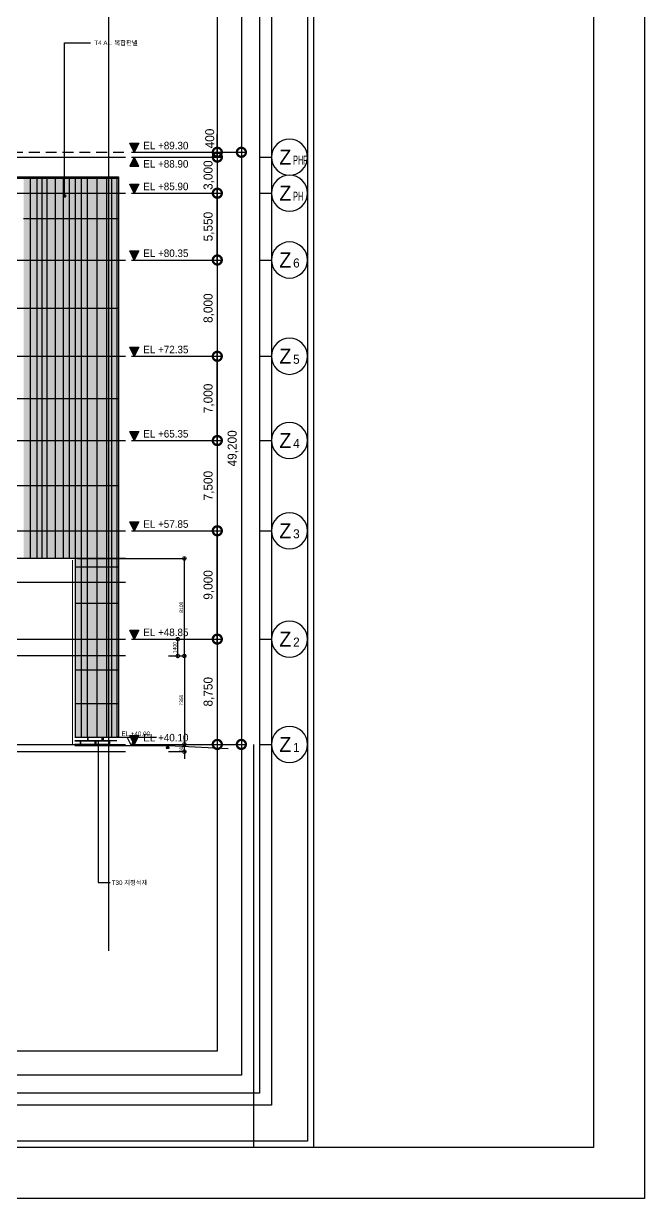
# Model space of a CAD drawing. Extents: x -43225 to 210250, y 0 to 148500.
# Drawn here: x 158645 to 210250, y 0 to 97630 of the extents above; entities that cross this region are included whole.
import ezdxf
from ezdxf.enums import TextEntityAlignment as Align
from ezdxf.xclip import XClip

# ---------------------------------------------------------------- set-up
doc = ezdxf.new("R2010")
doc.units = 0
doc.header["$LTSCALE"] = 500
doc.header["$MEASUREMENT"] = 0
doc.header["$XCLIPFRAME"] = 0
doc.linetypes.add('ACAD_ISO05W100', pattern=[33, 24, -3, 0, -3, 0, -3])
doc.linetypes.add('HID', pattern=[2.8, 1.8, -1])
doc.layers.get('0').update_dxf_attribs({"linetype": 'CONTINUOUS'})
doc.layers.get('Defpoints').update_dxf_attribs({"linetype": 'CONTINUOUS'})
for name, color, linetype in [('# 레벨 계획', 193, 'CONTINUOUS'), ('A-CEN', 1, 'CONTINUOUS'), ('A-DIM', 7, 'CONTINUOUS'), ('A-ELE-5', 5, 'CONTINUOUS'), ('A-ELE-7', 7, 'CONTINUOUS'), ('A-ELE-8', 8, 'CONTINUOUS'), ('A-ELE-8 해치(세로)', 8, 'CONTINUOUS'), ('A-HAT', 8, 'CONTINUOUS'), ('A-SITE', 2, 'ACAD_ISO05W100'), ('A-SYM-BUB', 3, 'CONTINUOUS'), ('A-SYM-LEVEL', 7, 'CONTINUOUS'), ('A-버림CONC', 5, 'CONTINUOUS')]:
    doc.layers.add(name, color=color, linetype=linetype)
for name, color, linetype, plot in [('A-CEN-AXIS', 1, 'CONTINUOUS', False), ('NOPLOT', 193, 'CONTINUOUS', False), ('NOPLOT-TEXT', 41, 'CONTINUOUS', False)]:
    doc.layers.add(name, color=color, linetype=linetype, plot=plot)
doc.layers.add('A-WIN-ELE', color=8, linetype='CONTINUOUS', lineweight=9)
doc.styles.add('Gdim', font='')
doc.styles.get('Gdim').set_extended_font_data('Dotum')
doc.dimstyles.new('Gdim100', dxfattribs={"dimscale": 100, "dimtxt": 3, "dimasz": 6, "dimexe": 1.5, "dimexo": 2, "dimgap": 1, "dimtad": 1, "dimdec": 0, "dimzin": 0, "dimdsep": 46, "dimtxsty": 'Gdim', "dimblk": 'DOTSMALL', "dimcen": 1.5, "dimdle": 1.5, "dimclrd": 1, "dimclre": 1, "dimclrt": 256, "dimazin": 0, "dimtfac": 1, "dimtdec": 0, "dimtix": 1, "dimtmove": 2, "dimatfit": 3, "dimldrblk": 'DOTSMALL', "dimfxl": 1.5, "dimtolj": 1, "dimtzin": 0, "dimlwd": -1, "dimlwe": -1, "dimarcsym": 0})
doc.dimstyles.new('Gdim200', dxfattribs={"dimscale": 200, "dimtxt": 3, "dimasz": 6, "dimexe": 1.5, "dimexo": 2, "dimgap": 1, "dimtad": 1, "dimdec": 0, "dimzin": 0, "dimdsep": 46, "dimlunit": 6, "dimtxsty": 'Gdim', "dimblk": 'DOTSMALL', "dimcen": 1.5, "dimdle": 1.5, "dimclrd": 1, "dimclre": 1, "dimclrt": 256, "dimazin": 0, "dimtfac": 1, "dimtdec": 0, "dimtix": 1, "dimtmove": 2, "dimatfit": 3, "dimldrblk": 'DOTSMALL', "dimfxl": 1.5, "dimtolj": 1, "dimtzin": 0, "dimlwd": -1, "dimlwe": -1, "dimarcsym": 0})

# ---------------------------------------------------------------- blocks, each defined once
blk = doc.blocks.new('_DotSmall')
at = {"color": 0, "linetype": 'ByBlock', "const_width": 0.5}
blk.add_lwpolyline([(-0.0625, 0, 1), (0.0625, 0, 1)], format="xyb", close=True, dxfattribs=at)
blk = doc.blocks.new('*D2')
at = {"layer": 'Defpoints', "color": 0, "transparency": 16777216}
for p in [(170495, 45079), (170495, 37729), (172012, 37729)]:
    blk.add_point(p, dxfattribs=at)
at = {"layer": 'NOPLOT', "color": 1, "transparency": 16777216}
for p, q in [((170695, 45079), (172162, 45079)), ((172012, 45229), (172012, 37579)), ((170695, 37729), (172162, 37729))]:
    blk.add_line(p, q, dxfattribs=at)
at = {"layer": 'NOPLOT', "color": 1, "transparency": 16777216, "xscale": 600, "yscale": 600, "zscale": 600}
for p, rotation in [((172012, 45079), 90), ((172012, 37729), 270)]:
    blk.add_blockref('_DotSmall', p, dxfattribs=dict(at, rotation=rotation))
at = {"layer": 'NOPLOT', "transparency": 16777216, "insert": (171762, 41404), "char_height": 300, "attachment_point": 5, "rotation": 90, "style": 'Gdim'}
blk.add_mtext('\\A1;7350', dxfattribs=at)
blk = doc.blocks.new('*D3')
at = {"layer": 'Defpoints', "color": 0, "transparency": 16777216}
for p in [(170495, 37729), (170495, 37129), (172012, 37729)]:
    blk.add_point(p, dxfattribs=at)
at = {"layer": 'NOPLOT', "color": 1, "transparency": 16777216}
for p, q in [((172012, 37729), (172012, 38329)), ((170695, 37729), (172162, 37729)), ((170695, 37129), (172162, 37129)), ((172012, 37129), (172012, 37729)), ((172012, 37129), (172012, 36529))]:
    blk.add_line(p, q, dxfattribs=at)
at = {"layer": 'NOPLOT', "color": 1, "transparency": 16777216, "xscale": 600, "yscale": 600, "zscale": 600}
for p, rotation in [((172012, 37729), 270), ((172012, 37129), 90)]:
    blk.add_blockref('_DotSmall', p, dxfattribs=dict(at, rotation=rotation))
at = {"layer": 'NOPLOT', "transparency": 16777216, "insert": (171762, 37429), "char_height": 300, "attachment_point": 5, "rotation": 90, "style": 'Gdim'}
blk.add_mtext('\\A1;600', dxfattribs=at)
blk = doc.blocks.new('*D4')
at = {"layer": 'Defpoints', "color": 0, "transparency": 16777216}
for p in [(170495, 46479), (171468, 46479), (170495, 45079)]:
    blk.add_point(p, dxfattribs=at)
at = {"layer": 'NOPLOT', "color": 1, "transparency": 16777216}
for p, q in [((170695, 46479), (171618, 46479)), ((171468, 44929), (171468, 46629)), ((170695, 45079), (171618, 45079))]:
    blk.add_line(p, q, dxfattribs=at)
at = {"layer": 'NOPLOT', "color": 1, "transparency": 16777216, "xscale": 600, "yscale": 600, "zscale": 600}
for p, rotation in [((171468, 46479), 90), ((171468, 45079), 270)]:
    blk.add_blockref('_DotSmall', p, dxfattribs=dict(at, rotation=rotation))
at = {"layer": 'NOPLOT', "transparency": 16777216, "insert": (171218, 45779), "char_height": 300, "attachment_point": 5, "rotation": 90, "style": 'Gdim'}
blk.add_mtext('\\A1;1400', dxfattribs=at)
blk = doc.blocks.new('*D5')
at = {"layer": 'Defpoints', "color": 0, "transparency": 16777216}
for p in [(162921, 53179), (172012, 53179), (170495, 45079)]:
    blk.add_point(p, dxfattribs=at)
at = {"layer": 'NOPLOT', "color": 1, "transparency": 16777216}
for p, q in [((163121, 53179), (172162, 53179)), ((172012, 44929), (172012, 53329)), ((170695, 45079), (172162, 45079))]:
    blk.add_line(p, q, dxfattribs=at)
at = {"layer": 'NOPLOT', "color": 1, "transparency": 16777216, "xscale": 600, "yscale": 600, "zscale": 600}
for p, rotation in [((172012, 53179), 90), ((172012, 45079), 270)]:
    blk.add_blockref('_DotSmall', p, dxfattribs=dict(at, rotation=rotation))
at = {"layer": 'NOPLOT', "transparency": 16777216, "insert": (171762, 49129), "char_height": 300, "attachment_point": 5, "rotation": 90, "style": 'Gdim'}
blk.add_mtext('\\A1;8100', dxfattribs=at)
blk = doc.blocks.new('A$Cf7920247')
at = {"layer": '# 레벨 계획', "elevation": 0}
for points in [[(133159, 800), (133496, 1475), (132821, 1475), (133159, 800)], [(817, 100), (1154, 775), (479, 775), (817, 100)], [(44155, 200), (44492, 875), (43817, 875), (44155, 200)]]:
    blk.add_lwpolyline(points, dxfattribs=at)
at = {"layer": '# 레벨 계획', "style": 'Gdim'}
for s, p in [('EL +40.00', (132342, 1599, 0)), ('EL +39.30', (0, 899)), ('EL +39.40', (43338, 999))]:
    blk.add_text(s, height=375, rotation=360, dxfattribs=at).set_placement(p)
blk = doc.blocks.new('*D33')
at = {"layer": 'A-DIM', "color": 1, "transparency": 16777216}
for p, q in [((14143174, -411801, 0), (14143174, -421301, 0)), ((14136037, -412176, 0), (14143549, -412176, 0)), ((14136037, -420926, 0), (14143549, -420926, 0))]:
    blk.add_line(p, q, dxfattribs=at)
at = {"layer": 'Defpoints', "color": 0, "transparency": 16777216}
for p in [(14135537, -412176, 0), (14135537, -420926, 0), (14143174, -420926, 0)]:
    blk.add_point(p, dxfattribs=at)
at = {"layer": 'A-DIM', "color": 1, "transparency": 16777216, "xscale": 1500, "yscale": 1500, "zscale": 1500}
for p, rotation in [((14143174, -412176, 0), 90), ((14143174, -420926, 0), 270)]:
    blk.add_blockref('_DotSmall', p, dxfattribs=dict(at, rotation=rotation))
at = {"layer": 'A-DIM', "transparency": 16777216, "insert": (14142476, -416551, 0), "char_height": 750, "attachment_point": 5, "rotation": 90, "style": 'Gdim'}
blk.add_mtext('\\A1;8,750', dxfattribs=at)
blk = doc.blocks.new('*D34')
at = {"layer": 'A-DIM', "color": 1, "transparency": 16777216}
for p, q in [((14136037, -371726, 0), (14145549, -371726, 0)), ((14145174, -371351, 0), (14145174, -421301, 0)), ((14136037, -420926, 0), (14145549, -420926, 0))]:
    blk.add_line(p, q, dxfattribs=at)
at = {"layer": 'Defpoints', "color": 0, "transparency": 16777216}
for p in [(14135537, -371726, 0), (14135537, -420926, 0), (14145174, -420926, 0)]:
    blk.add_point(p, dxfattribs=at)
at = {"layer": 'A-DIM', "color": 1, "transparency": 16777216, "xscale": 1500, "yscale": 1500, "zscale": 1500}
for p, rotation in [((14145174, -371726, 0), 90), ((14145174, -420926, 0), 270)]:
    blk.add_blockref('_DotSmall', p, dxfattribs=dict(at, rotation=rotation))
at = {"layer": 'A-DIM', "transparency": 16777216, "insert": (14144476, -396326, 0), "char_height": 750, "attachment_point": 5, "rotation": 90, "style": 'Gdim'}
blk.add_mtext('\\A1;49,200', dxfattribs=at)
blk = doc.blocks.new('*D35')
at = {"layer": 'A-DIM', "color": 1, "transparency": 16777216}
for p, q in [((14136037, -403176, 0), (14143549, -403176, 0)), ((14143174, -412551, 0), (14143174, -402801, 0)), ((14136037, -412176, 0), (14143549, -412176, 0))]:
    blk.add_line(p, q, dxfattribs=at)
at = {"layer": 'Defpoints', "color": 0, "transparency": 16777216}
for p in [(14135537, -403176, 0), (14143174, -403176, 0), (14135537, -412176, 0)]:
    blk.add_point(p, dxfattribs=at)
at = {"layer": 'A-DIM', "color": 1, "transparency": 16777216, "xscale": 1500, "yscale": 1500, "zscale": 1500}
for p, rotation in [((14143174, -403176, 0), 90), ((14143174, -412176, 0), 270)]:
    blk.add_blockref('_DotSmall', p, dxfattribs=dict(at, rotation=rotation))
at = {"layer": 'A-DIM', "transparency": 16777216, "insert": (14142476, -407676, 0), "char_height": 750, "attachment_point": 5, "rotation": 90, "style": 'Gdim'}
blk.add_mtext('\\A1;9,000', dxfattribs=at)
blk = doc.blocks.new('*D36')
at = {"layer": 'A-DIM', "color": 1, "transparency": 16777216}
for p, q in [((14143174, -395301, 0), (14143174, -403551, 0)), ((14136037, -395676, 0), (14143549, -395676, 0)), ((14136037, -403176, 0), (14143549, -403176, 0))]:
    blk.add_line(p, q, dxfattribs=at)
at = {"layer": 'Defpoints', "color": 0, "transparency": 16777216}
for p in [(14135537, -395676, 0), (14135537, -403176, 0), (14143174, -403176, 0)]:
    blk.add_point(p, dxfattribs=at)
at = {"layer": 'A-DIM', "color": 1, "transparency": 16777216, "xscale": 1500, "yscale": 1500, "zscale": 1500}
for p, rotation in [((14143174, -395676, 0), 90), ((14143174, -403176, 0), 270)]:
    blk.add_blockref('_DotSmall', p, dxfattribs=dict(at, rotation=rotation))
at = {"layer": 'A-DIM', "transparency": 16777216, "insert": (14142476, -399426, 0), "char_height": 750, "attachment_point": 5, "rotation": 90, "style": 'Gdim'}
blk.add_mtext('\\A1;7,500', dxfattribs=at)
blk = doc.blocks.new('*D37')
at = {"layer": 'A-DIM', "color": 1, "transparency": 16777216}
for p, q in [((14143174, -396051, 0), (14143174, -388301, 0)), ((14136037, -388676, 0), (14143549, -388676, 0)), ((14136037, -395676, 0), (14143549, -395676, 0))]:
    blk.add_line(p, q, dxfattribs=at)
at = {"layer": 'Defpoints', "color": 0, "transparency": 16777216}
for p in [(14135537, -388676, 0), (14143174, -388676, 0), (14135537, -395676, 0)]:
    blk.add_point(p, dxfattribs=at)
at = {"layer": 'A-DIM', "color": 1, "transparency": 16777216, "xscale": 1500, "yscale": 1500, "zscale": 1500}
for p, rotation in [((14143174, -388676, 0), 90), ((14143174, -395676, 0), 270)]:
    blk.add_blockref('_DotSmall', p, dxfattribs=dict(at, rotation=rotation))
at = {"layer": 'A-DIM', "transparency": 16777216, "insert": (14142476, -392176, 0), "char_height": 750, "attachment_point": 5, "rotation": 90, "style": 'Gdim'}
blk.add_mtext('\\A1;7,000', dxfattribs=at)
blk = doc.blocks.new('*D38')
at = {"layer": 'A-DIM', "color": 1, "transparency": 16777216}
for p, q in [((14136037, -380676, 0), (14143549, -380676, 0)), ((14143174, -380301, 0), (14143174, -389051, 0)), ((14136037, -388676, 0), (14143549, -388676, 0))]:
    blk.add_line(p, q, dxfattribs=at)
at = {"layer": 'Defpoints', "color": 0, "transparency": 16777216}
for p in [(14135537, -380676, 0), (14135537, -388676, 0), (14143174, -388676, 0)]:
    blk.add_point(p, dxfattribs=at)
at = {"layer": 'A-DIM', "color": 1, "transparency": 16777216, "xscale": 1500, "yscale": 1500, "zscale": 1500}
for p, rotation in [((14143174, -380676, 0), 90), ((14143174, -388676, 0), 270)]:
    blk.add_blockref('_DotSmall', p, dxfattribs=dict(at, rotation=rotation))
at = {"layer": 'A-DIM', "transparency": 16777216, "insert": (14142476, -384676, 0), "char_height": 750, "attachment_point": 5, "rotation": 90, "style": 'Gdim'}
blk.add_mtext('\\A1;8,000', dxfattribs=at)
blk = doc.blocks.new('*D39')
at = {"layer": 'A-DIM', "color": 1, "transparency": 16777216}
for p, q in [((14143174, -381051, 0), (14143174, -374751, 0)), ((14136037, -375126, 0), (14143549, -375126, 0)), ((14136037, -380676, 0), (14143549, -380676, 0))]:
    blk.add_line(p, q, dxfattribs=at)
at = {"layer": 'Defpoints', "color": 0, "transparency": 16777216}
for p in [(14135537, -375126, 0), (14143174, -375126, 0), (14135537, -380676, 0)]:
    blk.add_point(p, dxfattribs=at)
at = {"layer": 'A-DIM', "color": 1, "transparency": 16777216, "xscale": 1500, "yscale": 1500, "zscale": 1500}
for p, rotation in [((14143174, -375126, 0), 90), ((14143174, -380676, 0), 270)]:
    blk.add_blockref('_DotSmall', p, dxfattribs=dict(at, rotation=rotation))
at = {"layer": 'A-DIM', "transparency": 16777216, "insert": (14142476, -377901, 0), "char_height": 750, "attachment_point": 5, "rotation": 90, "style": 'Gdim'}
blk.add_mtext('\\A1;5,550', dxfattribs=at)
blk = doc.blocks.new('*D40')
at = {"layer": 'A-DIM', "color": 1, "transparency": 16777216}
for p, q in [((14143174, -372126, 0), (14143174, -370626, 0)), ((14136037, -372126, 0), (14143549, -372126, 0)), ((14143174, -372126, 0), (14143174, -375126, 0)), ((14136037, -375126, 0), (14143549, -375126, 0)), ((14143174, -375126, 0), (14143174, -376626, 0))]:
    blk.add_line(p, q, dxfattribs=at)
at = {"layer": 'Defpoints', "color": 0, "transparency": 16777216}
for p in [(14135537, -372126, 0), (14135537, -375126, 0), (14143174, -375126, 0)]:
    blk.add_point(p, dxfattribs=at)
at = {"layer": 'A-DIM', "color": 1, "transparency": 16777216, "xscale": 1500, "yscale": 1500, "zscale": 1500}
for p, rotation in [((14143174, -372126, 0), 270), ((14143174, -375126, 0), 90)]:
    blk.add_blockref('_DotSmall', p, dxfattribs=dict(at, rotation=rotation))
at = {"layer": 'A-DIM', "transparency": 16777216, "insert": (14142476, -373626, 0), "char_height": 750, "attachment_point": 5, "rotation": 90, "style": 'Gdim'}
blk.add_mtext('\\A1;3,000', dxfattribs=at)
blk = doc.blocks.new('*D47')
at = {"layer": 'A-DIM', "color": 1, "transparency": 16777216}
for p, q in [((14143174, -371726, 0), (14143174, -370226, 0)), ((14136037, -371726, 0), (14143549, -371726, 0)), ((14143174, -372126, 0), (14143174, -371726, 0)), ((14136037, -372126, 0), (14143549, -372126, 0)), ((14143174, -372126, 0), (14143174, -373626, 0))]:
    blk.add_line(p, q, dxfattribs=at)
at = {"layer": 'Defpoints', "color": 0, "transparency": 16777216}
for p in [(14135537, -371726, 0), (14143174, -371726, 0), (14135537, -372126, 0)]:
    blk.add_point(p, dxfattribs=at)
at = {"layer": 'A-DIM', "color": 1, "transparency": 16777216, "xscale": 1500, "yscale": 1500, "zscale": 1500}
for p, rotation in [((14143174, -371726, 0), 270), ((14143174, -372126, 0), 90)]:
    blk.add_blockref('_DotSmall', p, dxfattribs=dict(at, rotation=rotation))
at = {"layer": 'A-DIM', "transparency": 16777216, "insert": (14142548, -370580, 0), "char_height": 750, "attachment_point": 5, "rotation": 90, "style": 'Gdim'}
blk.add_mtext('\\A1;400', dxfattribs=at)
blk = doc.blocks.new('A$C481fd194')
blk.add_hatch(color=256).paths.add_polyline_path([(375, 750), (-375, 750), (0, 0)])
blk.add_lwpolyline([(0, 0), (-375, 750), (375, 750), (0, 0)])
blk = doc.blocks.new('A$Cabe7c8e7')
at = {"layer": 'A-SYM-LEVEL'}
for p in [(-4868, 49200), (-4868, 45800), (-4868, 40250), (-4868, 32250), (-4868, 25250), (-4868, 17750), (-4868, 8750), (-4865, 0)]:
    blk.add_blockref('A$C481fd194', p, dxfattribs=at)
at = {"layer": 'A-SYM-LEVEL', "xscale": -1, "rotation": 180}
blk.add_blockref('A$C481fd194', (-4868, 48800), dxfattribs=at)
at = {"layer": 'A-SYM-LEVEL', "style": 'Gdim'}
for s, p in [('EL +89.30', (-4118, 49450)), ('EL +88.90', (-4118, 47926)), ('EL +85.90', (-4118, 46050)), ('EL +80.35', (-4118, 40500)), ('EL +72.35', (-4118, 32500)), ('EL +65.35', (-4118, 25500)), ('EL +57.85', (-4118, 18000)), ('EL +48.85', (-4118, 9000)), ('EL +40.10', (-4115, 250))]:
    blk.add_text(s, height=625, dxfattribs=at).set_placement(p)
blk = doc.blocks.new('*D54')
at = {"layer": 'Defpoints', "color": 0, "transparency": 16777216}
for p in [(0, 300), (0, 0), (93, 300)]:
    blk.add_point(p, dxfattribs=at)
at = {"layer": 'NOPLOT', "color": 1, "transparency": 16777216}
for p, q in [((20, 300), (108, 300)), ((20, 0), (108, 0)), ((93, -15), (93, 315))]:
    blk.add_line(p, q, dxfattribs=at)
at = {"layer": 'NOPLOT', "color": 1, "transparency": 16777216, "xscale": 60, "yscale": 60, "zscale": 60}
for p, rotation in [((93, 300), 90), ((93, 0), 270)]:
    blk.add_blockref('_DotSmall', p, dxfattribs=dict(at, rotation=rotation))
at = {"layer": 'NOPLOT', "transparency": 16777216, "insert": (68, 150), "char_height": 30, "attachment_point": 5, "rotation": 90, "style": 'Gdim'}
blk.add_mtext('\\A1;300', dxfattribs=at)
blk = doc.blocks.new('*D56')
at = {"layer": 'Defpoints', "color": 0, "transparency": 16777216}
for p in [(0, 300), (0, 0), (93, 300)]:
    blk.add_point(p, dxfattribs=at)
at = {"layer": 'NOPLOT', "color": 1, "transparency": 16777216}
for p, q in [((20, 300), (108, 300)), ((20, 0), (108, 0)), ((93, -15), (93, 315))]:
    blk.add_line(p, q, dxfattribs=at)
at = {"layer": 'NOPLOT', "color": 1, "transparency": 16777216, "xscale": 60, "yscale": 60, "zscale": 60}
for p, rotation in [((93, 300), 90), ((93, 0), 270)]:
    blk.add_blockref('_DotSmall', p, dxfattribs=dict(at, rotation=rotation))
at = {"layer": 'NOPLOT', "transparency": 16777216, "insert": (68, 150), "char_height": 30, "attachment_point": 5, "rotation": 90, "style": 'Gdim'}
blk.add_mtext('\\A1;300', dxfattribs=at)
blk = doc.blocks.new('A-CEN-SOUTH2')
at = {"layer": 'A-CEN'}
for p, q in [((14134119, -330738.1), (14134119, -438071.4)), ((13988291.4, -420925.9), (14135536.5, -420925.9, 0)), ((13988291.4, -421525.9), (14135536.5, -421525.9))]:
    blk.add_line(p, q, dxfattribs=at)
at = {"layer": 'A-CEN', "elevation": 0}
for points in [[(14135536.5, -405475.9), (13988291.4, -405475.9)], [(14135536.5, -407475.9), (13988291.4, -407475.9)]]:
    blk.add_lwpolyline(points, dxfattribs=at)
at = {"layer": 'A-CEN'}
blk.add_lwpolyline([(14135536.5, -413575.9), (13988291.4, -413575.9)], dxfattribs=at)
at = {"layer": 'A-CEN-AXIS', "linetype": 'HID'}
blk.add_line((14047719, -371725.9, 0), (14135536.5, -371725.9, 0), dxfattribs=at)
at = {"layer": 'A-CEN-AXIS'}
for p, q in [((14047719, -372125.9, 0), (14135536.5, -372125.9, 0)), ((14047719, -375125.9, 0), (14135536.5, -375125.9, 0)), ((14047719, -380675.9, 0), (14135536.5, -380675.9, 0)), ((14047719, -388675.9, 0), (14135536.5, -388675.9, 0)), ((14047719, -395675.9, 0), (14135536.5, -395675.9, 0)), ((14047719, -403175.9, 0), (14135536.5, -403175.9, 0)), ((14047719, -412175.9, 0), (14135536.5, -412175.9, 0))]:
    blk.add_line(p, q, dxfattribs=at)
at = {"layer": 'A-SYM-BUB', "color": 7}
blk.add_lwpolyline([(14146673.8, -372125.9), (14147673.8, -372125.9, 1), (14150673.8, -372125.9, 1), (14147673.8, -372125.9, 0)], format="xyb", dxfattribs=at)
at = {"layer": 'A-SYM-BUB', "color": 7, "elevation": 0}
for points in [[(14146673.8, -375125.9), (14147673.8, -375125.9, 1), (14150673.8, -375125.9, 1), (14147673.8, -375125.9, 0)], [(14146673.8, -380675.9), (14147673.8, -380675.9, 1), (14150673.8, -380675.9, 1), (14147673.8, -380675.9, 0)], [(14146673.8, -388675.9), (14147673.8, -388675.9, 1), (14150673.8, -388675.9, 1), (14147673.8, -388675.9, 0)], [(14146673.8, -395675.9), (14147673.8, -395675.9, 1), (14150673.8, -395675.9, 1), (14147673.8, -395675.9, 0)], [(14146673.8, -403175.9), (14147673.8, -403175.9, 1), (14150673.8, -403175.9, 1), (14147673.8, -403175.9, 0)], [(14146673.8, -412175.9), (14147673.8, -412175.9, 1), (14150673.8, -412175.9, 1), (14147673.8, -412175.9, 0)], [(14146673.8, -420925.9), (14147673.8, -420925.9, 1), (14150673.8, -420925.9, 1), (14147673.8, -420925.9, 0)]]:
    blk.add_lwpolyline(points, format="xyb", dxfattribs=at)
at = {"layer": 'A-SYM-LEVEL'}
blk.add_blockref('A$Cabe7c8e7', (14141140.7, -420925.9, 0), dxfattribs=at)
at = {"layer": 'A-SYM-BUB', "style": 'Gdim'}
for p in [(14149323.8, -372750), (14149323.8, -375750, 0), (14149323.8, -381300, 0), (14149323.8, -389300, 0), (14149323.8, -396300, 0), (14149323.8, -403800, 0), (14149323.8, -412800, 0), (14149323.8, -421550, 0)]:
    blk.add_text('Z', height=1250, dxfattribs=at).set_placement(p, align=Align.RIGHT)
at = {"layer": 'A-SYM-BUB', "style": 'Gdim', "width": 0.5}
for s, p in [('PHR', (14149473.8, -372750)), ('PH', (14149473.8, -375750, 0))]:
    blk.add_text(s, height=750, dxfattribs=at).set_placement(p)
at = {"layer": 'A-SYM-BUB', "style": 'Gdim'}
for s, p in [('6', (14149473.8, -381300, 0)), ('5', (14149473.8, -389300, 0)), ('4', (14149473.8, -396300, 0)), ('3', (14149473.8, -403800, 0)), ('2', (14149473.8, -412800, 0)), ('1', (14149473.8, -421550, 0))]:
    blk.add_text(s, height=750, dxfattribs=at).set_placement(p)
at = {"layer": 'A-DIM'}
dim = blk.add_linear_dim(base=(14143173.8, -371725.9, 0), p1=(14135536.5, -372125.9, 0), p2=(14135536.5, -371725.9, 0), angle=270, dimstyle='Gdim200', override={"dimscale": 250, "dimtxsty": 'Gdim'}, dxfattribs=at)
dim.commit()
dim.dimension.update_dxf_attribs({"geometry": '*D47', "text_midpoint": (14142548.3, -370580.1, 0), "dimtype": 128})
for base, p1, p2, angle, picture, middle in [((14143173.8, -375125.9, 0), (14135536.5, -372125.9, 0), (14135536.5, -375125.9, 0), 90, '*D40', (14142476, -373625.9, 0)), ((14145173.8, -420925.9, 0), (14135536.5, -371725.9, 0), (14135536.5, -420925.9, 0), 90, '*D34', (14144476, -396325.9, 0)), ((14143173.8, -375125.9, 0), (14135536.5, -380675.9, 0), (14135536.5, -375125.9, 0), 270, '*D39', (14142476, -377900.9, 0)), ((14143173.8, -388675.9, 0), (14135536.5, -380675.9, 0), (14135536.5, -388675.9, 0), 90, '*D38', (14142476, -384675.9, 0)), ((14143173.8, -388675.9, 0), (14135536.5, -395675.9, 0), (14135536.5, -388675.9, 0), 270, '*D37', (14142476, -392175.9, 0)), ((14143173.8, -403175.9, 0), (14135536.5, -395675.9, 0), (14135536.5, -403175.9, 0), 90, '*D36', (14142476, -399425.9, 0)), ((14143173.8, -403175.9, 0), (14135536.5, -412175.9, 0), (14135536.5, -403175.9, 0), 270, '*D35', (14142476, -407675.9, 0)), ((14143173.8, -420925.9, 0), (14135536.5, -412175.9, 0), (14135536.5, -420925.9, 0), 90, '*D33', (14142476, -416550.9, 0))]:
    dim = blk.add_linear_dim(base=base, p1=p1, p2=p2, angle=angle, dimstyle='Gdim200', override={"dimscale": 250, "dimtxsty": 'Gdim'}, dxfattribs=at)
    dim.commit()
    dim.dimension.update_dxf_attribs({"geometry": picture, "text_midpoint": middle})
blk = doc.blocks.new('*U53')
for p, q in [((-1200, 0), (-1200, 300)), ((0, 0), (0, 300)), ((0, 0), (0, 300)), ((1200, 0), (1200, 300))]:
    blk.add_line(p, q)
at = {"layer": 'NOPLOT'}
for points in [[(-2400, 300), (-1200, 300), (-1200, 0), (-2400, 0)], [(-1200, 300), (0, 300), (0, 0), (-1200, 0)], [(0, 300), (1200, 300), (1200, 0), (0, 0)]]:
    blk.add_lwpolyline(points, close=True, dxfattribs=at)
dim = blk.add_linear_dim(base=(93.4, 300), p1=(0, 0), p2=(0, 300), angle=90, dimstyle='Gdim100', override={"dimscale": 10, "dimtxsty": 'Gdim', "dimarcsym": 1}, dxfattribs=at)
dim.commit()
dim.dimension.update_dxf_attribs({"geometry": '*D54', "text_midpoint": (68.4, 150)})
blk = doc.blocks.new('*U52')
for p, q in [((-1200, 0), (-1200, 300)), ((0, 0), (0, 300)), ((0, 0), (0, 300)), ((1200, 0), (1200, 300))]:
    blk.add_line(p, q)
at = {"layer": 'NOPLOT'}
for points in [[(-2400, 300), (-1200, 300), (-1200, 0), (-2400, 0)], [(-1200, 300), (0, 300), (0, 0), (-1200, 0)], [(0, 300), (1200, 300), (1200, 0), (0, 0)]]:
    blk.add_lwpolyline(points, close=True, dxfattribs=at)
dim = blk.add_linear_dim(base=(93.4, 300), p1=(0, 0), p2=(0, 300), angle=90, dimstyle='Gdim100', override={"dimscale": 10, "dimtxsty": 'Gdim', "dimarcsym": 1}, dxfattribs=at)
dim.commit()
dim.dimension.update_dxf_attribs({"geometry": '*D56', "text_midpoint": (68.4, 150)})

msp = doc.modelspace()

# ---------------------------------------------------------------- hatches: boundary and pattern name
at = {"layer": 'A-HAT'}
h = msp.add_hatch(color=256, dxfattribs=at)
h.dxf.hatch_style = 1
h.set_gradient(color1=(173, 173, 173), color2=(173, 173, 173), tint=1)
h.paths.add_polyline_path([(158660.3, 53178.9), (159195.3, 53178.9), (159195.3, 84778.9), (158660.3, 84778.9)])
h = msp.add_hatch(color=256, dxfattribs=at)
h.dxf.hatch_style = 1
h.set_gradient(color1=(214, 214, 214), color2=(214, 214, 214), rotation=180, tint=1)
h.paths.add_polyline_path([(159195.3, 53178.9), (159730.3, 53178.9), (159730.3, 84778.9), (159195.3, 84778.9)])
h = msp.add_hatch(color=256, dxfattribs=at)
h.dxf.hatch_style = 1
h.set_gradient(color1=(173, 173, 173), color2=(173, 173, 173), tint=1)
h.paths.add_polyline_path([(159760.3, 53178.9), (160170.3, 53178.9), (160170.3, 84778.9), (159760.3, 84778.9)])
h = msp.add_hatch(color=256, dxfattribs=at)
h.dxf.hatch_style = 1
h.set_gradient(color1=(214, 214, 214), color2=(214, 214, 214), rotation=180, tint=1)
h.paths.add_polyline_path([(160170.3, 53178.9), (160580.3, 53178.9), (160580.3, 84778.9), (160170.3, 84778.9)])
h = msp.add_hatch(color=256, dxfattribs=at)
h.dxf.hatch_style = 1
h.set_gradient(color1=(173, 173, 173), color2=(173, 173, 173), tint=1)
h.paths.add_polyline_path([(160610.3, 53178.9), (161270.3, 53178.9), (161270.3, 84778.9), (160610.3, 84778.9)])
h = msp.add_hatch(color=256, dxfattribs=at)
h.dxf.hatch_style = 1
h.set_gradient(color1=(214, 214, 214), color2=(214, 214, 214), rotation=180, tint=1)
h.paths.add_polyline_path([(161270.3, 53178.9), (161930.3, 53178.9), (161930.3, 84778.9), (161270.3, 84778.9)])
h = msp.add_hatch(color=256, dxfattribs=at)
h.dxf.hatch_style = 1
h.set_gradient(color1=(173, 173, 173), color2=(173, 173, 173), tint=1)
h.paths.add_polyline_path([(161960.3, 53178.9), (162445.3, 53178.9), (162445.3, 84778.9), (161960.3, 84778.9)])
h = msp.add_hatch(color=256, dxfattribs=at)
h.dxf.hatch_style = 1
h.set_gradient(color1=(214, 214, 214), color2=(214, 214, 214), rotation=180, tint=1)
h.paths.add_polyline_path([(162445.3, 53178.9), (162930.3, 53178.9), (162930.3, 84778.9), (162445.3, 84778.9)])
h = msp.add_hatch(color=256, dxfattribs=at)
h.dxf.hatch_style = 1
h.set_gradient(color1=(173, 173, 173), color2=(173, 173, 173), tint=1)
h.paths.add_polyline_path([(162960.3, 38328.9), (163445.3, 38328.9), (163445.3, 84778.9), (162960.3, 84778.9)])
h = msp.add_hatch(color=256, dxfattribs=at)
h.dxf.hatch_style = 1
h.set_gradient(color1=(214, 214, 214), color2=(214, 214, 214), rotation=180, tint=1)
h.paths.add_polyline_path([(163445.3, 38328.9), (163930.3, 38328.9), (163930.3, 84778.9), (163445.3, 84778.9)])
h = msp.add_hatch(color=256, dxfattribs=at)
h.dxf.hatch_style = 1
h.set_gradient(color1=(173, 173, 173), color2=(173, 173, 173), tint=1)
h.paths.add_polyline_path([(163960.3, 38328.9), (164745.3, 38328.9), (164745.3, 84778.9), (163960.3, 84778.9)])
h = msp.add_hatch(color=256, dxfattribs=at)
h.dxf.hatch_style = 1
h.set_gradient(color1=(214, 214, 214), color2=(214, 214, 214), rotation=180, tint=1)
h.paths.add_polyline_path([(164745.3, 38328.9), (165530.3, 38328.9), (165530.3, 84778.9), (164745.3, 84778.9)])
h = msp.add_hatch(color=256, dxfattribs=at)
h.dxf.hatch_style = 1
h.set_gradient(color1=(173, 173, 173), color2=(173, 173, 173), tint=1)
h.paths.add_polyline_path([(165560.3, 38328.9), (165970.3, 38328.9), (165970.3, 84778.9), (165560.3, 84778.9)])
h = msp.add_hatch(color=256, dxfattribs=at)
h.dxf.hatch_style = 1
h.set_gradient(color1=(214, 214, 214), color2=(214, 214, 214), rotation=180, tint=1)
h.paths.add_polyline_path([(165970.3, 38328.9), (166380.3, 38328.9), (166380.3, 84778.9), (165970.3, 84778.9)])

# ---------------------------------------------------------------- linework, layer by layer
at = {"layer": 'A-ELE-5'}
for p, q in [((80445.3, 84878.9), (166545.3, 84878.9)), ((80445.3, 84778.9), (166545.3, 84778.9))]:
    msp.add_line(p, q, dxfattribs=at)
msp.add_lwpolyline([(166545.3, 84878.9), (166545.3, 38328.9), (166395.3, 38328.9)], dxfattribs=at)
at = {"layer": 'A-ELE-7'}
for p, q in [((159195.3, 84878.9), (159195.3, 53178.9)), ((160170.3, 84878.9), (160170.3, 53178.9)), ((161270.3, 84878.9), (161270.3, 53178.9)), ((162445.3, 84878.9), (162445.3, 53163)), ((163445.3, 84878.9), (163445.3, 38328.9)), ((164745.3, 84878.9), (164745.3, 38328.9)), ((165970.3, 84878.9), (165970.3, 38328.9))]:
    msp.add_line(p, q, dxfattribs=at)
at = {"layer": 'A-ELE-8'}
for p, q in [((159745.3, 84878.9), (159745.3, 53178.9)), ((160595.3, 84878.9), (160595.3, 53178.9)), ((161945.3, 84878.9), (161945.3, 53178.9)), ((162945.3, 84878.9), (162945.3, 38328.9)), ((163945.3, 84878.9), (163945.3, 38328.9)), ((165545.3, 84878.9), (165545.3, 38328.9)), ((166395.3, 84878.9), (166395.3, 38328.9)), ((158645.3, 81428.9), (166545.3, 81428.9)), ((80445.3, 77978.9), (166545.3, 77978.9)), ((80445.3, 73978.9), (166545.3, 73978.9)), ((80445.3, 69978.9), (166545.3, 69978.9)), ((80445.3, 66478.9), (166545.3, 66478.9)), ((80445.3, 62978.9), (166545.3, 62978.9)), ((80445.3, 59228.9), (166545.3, 59228.9)), ((80445.3, 55478.9), (166545.3, 55478.9)), ((162920.8, 52478.9), (166545.3, 52478.9)), ((162920.8, 49478.9), (166545.3, 49478.9)), ((162920.8, 46478.9), (166545.3, 46478.9)), ((162920.8, 43928.9), (166545.3, 43928.9)), ((162920.8, 41128.9), (166545.3, 41128.9)), ((166395.3, 38328.9), (169696.9, 38328.9))]:
    msp.add_line(p, q, dxfattribs=at)
at = {"layer": 'A-SITE', "linetype": 'Continuous'}
for points in [[(162920.8, 37628.9), (166870.8, 37628.9), (166870.8, 37628.9), (170545.3, 37628.9)], [(170695.3, 37628.9), (170695.3, 37628.9), (175645.3, 37394.9)]]:
    msp.add_lwpolyline(points, dxfattribs=at)
at = {"layer": 'A-SITE', "color": 2}
msp.add_lwpolyline([(170695.3, 37478.9), (170695.3, 37628.9), (170545.3, 37628.9), (170545.3, 37478.9), (170695.3, 37478.9)], dxfattribs=at)
at = {"layer": 'A-WIN-ELE'}
msp.add_lwpolyline([(162720.8, 37788.9), (162720.8, 53036.5)], dxfattribs=at)
at = {"layer": 'A-버림CONC', "color": 5}
msp.add_lwpolyline([(170545.3, 37478.9), (170495.3, 37478.9), (170495.3, 37418.9), (170745.3, 37418.9), (170745.3, 37478.9), (170695.3, 37478.9)], dxfattribs=at)
at = {"layer": 'NOPLOT'}
for points in [[(0, 148500), (210250, 148500), (210250, 0), (0, 0)], [(206000, 4250), (7750, 4250), (7750, 144250), (206000, 144250)], [(8250, 143750), (182250, 143750), (182250, 4750), (8250, 4750)], [(11250, 140750), (179250, 140750), (179250, 7750), (11250, 7750)], [(12250, 139750), (178250, 139750), (178250, 8750), (12250, 8750)], [(13750, 138250), (176750, 138250), (176750, 10250), (13750, 10250)], [(15750, 136250), (174750, 136250), (174750, 12250), (15750, 12250)]]:
    msp.add_lwpolyline(points, close=True, dxfattribs=at)
for points in [[(182750, 144250), (182750, 4250)], [(177750, 37728.9), (177750, 4250)]]:
    msp.add_lwpolyline(points, dxfattribs=at)
at = {"layer": 'NOPLOT-TEXT', "linetype": 'Continuous'}
for points in [[(162062.8, 83228.9), (162062.8, 96017.6), (164217.2, 96017.6)], [(164846.6, 38028.9), (164846.6, 26265.3), (165846.6, 26265.3)]]:
    msp.add_lwpolyline(points, dxfattribs=at)
at = {"layer": 'NOPLOT-TEXT', "linetype": 'Continuous', "const_width": 150}
msp.add_lwpolyline([(161987.8, 83303.9, 1), (162137.8, 83303.9, 1)], format="xyb", close=True, dxfattribs=at)

# ---------------------------------------------------------------- block references
at = {"layer": '# 레벨 계획'}
msp.add_blockref('A$Cf7920247', (34443.3, 36828.9), dxfattribs=at)
at = {"layer": 'A-CEN'}
msp.add_blockref('A-CEN-SOUTH2', (-13968423.8, 458654.8), dxfattribs=at)
at = {"layer": 'A-ELE-8 해치(세로)'}
ref = msp.add_blockref('*U53', (165195.3, 38028.9), dxfattribs=at)
XClip(ref).set_block_clipping_path([(-2274.4472848257, -400.0000084478), (1199.9999983714, 300.0000000014)])
ref = msp.add_blockref('*U52', (164595.3, 37728.9), dxfattribs=at)
XClip(ref).set_block_clipping_path([(-1674.4472848257, -100.0000084478), (1799.9999983714, 600.0000000014)])
ref = msp.add_blockref('*U53', (165195.3, 37428.9), dxfattribs=at)
XClip(ref).set_block_clipping_path([(-2274.4472848257, 199.9999915522), (1199.9999983714, 900.0000000014)])

# ---------------------------------------------------------------- texts
at = {"layer": 'NOPLOT-TEXT', "linetype": 'Continuous', "style": 'Gdim'}
msp.add_text('T4 AL. 복합판넬', height=375, rotation=360, dxfattribs=at).set_placement((164530.6, 96020.2), align=Align.MIDDLE_LEFT)
msp.add_text('T30 지정석재', height=375, rotation=360, dxfattribs=at).set_placement((165976.6, 26055.3))

# ---------------------------------------------------------------- dimensions: what is measured, and where the dimension line sits
at = {"layer": 'NOPLOT'}
for base, p1, p2, picture, middle in [((172012.5, 53178.9), (170495.3, 45078.9), (162920.8, 53178.9), '*D5', (171762.2, 49128.9)), ((171468.3, 46478.9), (170495.3, 45078.9), (170495.3, 46478.9), '*D4', (171218.1, 45778.9)), ((172012.5, 37728.9), (170495.3, 45078.9), (170495.3, 37728.9), '*D2', (171762.2, 41403.9)), ((172012.5, 37728.9), (170495.3, 37128.9), (170495.3, 37728.9), '*D3', (171762.2, 37428.9))]:
    dim = msp.add_linear_dim(base=base, p1=p1, p2=p2, angle=90, dimstyle='Gdim100', dxfattribs=at)
    dim.commit()
    dim.dimension.update_dxf_attribs({"geometry": picture, "text_midpoint": middle})

doc.saveas('drawing.dxf')
